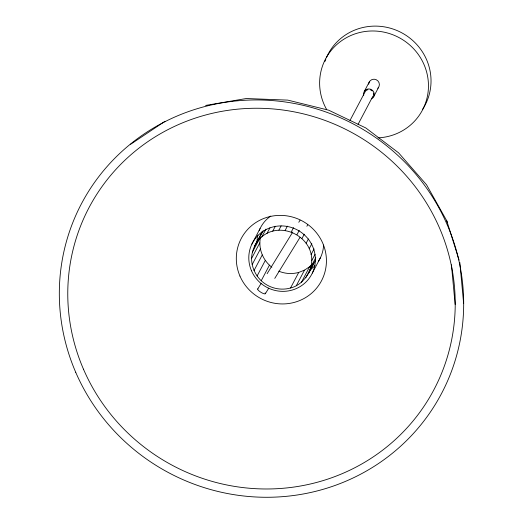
<?xml version="1.0" encoding="UTF-8"?>
<svg xmlns="http://www.w3.org/2000/svg" width="523" height="523" viewBox="0 0 523 523"><rect width="100%" height="100%" fill="white"/><g stroke="black" fill="none" stroke-linecap="round" stroke-linejoin="round"><path stroke-width="0.78" d="M315.624 259.905C310.132 271.241 304.007 284.702 290.52 288.016A30.236 29.314 27.8 0 1 261.219 280.753C255.185 274.954 251.596 266.841 251.583 258.454C251.694 248.477 258.002 240.279 262.193 231.676M271.855 267.201A30.236 29.314 27.8 0 1 269.437 265.168C262.095 258.172 258.336 247.529 260.447 237.52M308.897 272.66C324.495 237.462 271.901 212.161 254.341 246.555M261.552 233.859L262.311 231.689M251.851 244.169L260.068 228.577M257.558 241.338L263.161 230.708M252.321 252.348L259.421 238.88M261.82 236.912L265.932 229.12M251.583 258.454L259.8 242.862M266.952 233.487L269.94 227.819M252.158 264.612L260.376 249.02M272.725 231.199L275.34 226.237M254.015 270.548L262.232 254.963M278.883 230.153L281.126 225.897M257.081 276.013L265.298 260.421M285.166 230.395L287.402 226.139M261.219 280.753L269.437 265.168M364.309 91.388L369.447 81.647M291.285 231.911L293.527 227.662M350.011 120.44L365.211 91.623A4.485 4.347 27.8 0 1 367.937 89.688M296.992 234.637L299.234 230.388M358.046 124.389L372.86 96.291M373.507 97.003L378.645 87.256M302.019 238.455L304.262 234.206M306.158 243.202L308.4 238.952M309.224 248.66L311.839 243.705M290.52 288.016L298.738 272.424L304.51 270.136L309.636 266.71L311.237 265.05M311.087 254.603L314.075 248.935M296.286 285.728L304.51 270.136M311.656 260.761L315.023 254.381M301.418 282.296L309.636 266.71M310.917 266.867L315.774 257.656M305.68 277.876L313.525 262.997M312.323 273.104L320.54 257.512M257.676 289.029L261.101 283.473M267.096 273.732L292.775 232.016M298.77 222.282L300.052 220.196M265.344 293.71L268.763 288.147M274.758 278.413L300.012 237.39M306.864 226.263L307.714 224.87M130.658 144.25L164.941 121.336M205.598 105.437L246.3 98.527L287.794 100.115L328.719 110.209L365.832 127.965L398.565 152.821L426.526 184.756L446.786 220.843L447.4 222.752M446.786 220.843L459.076 260.081M459.828 262.435L463.646 303.582M451.434 264.815L455.134 304.419M265.083 292.906A4.491 1.098 31.6 0 1 261.5 292.638A4.491 1.098 31.6 0 1 257.937 288.859M370.245 89.779A4.485 4.347 27.8 0 1 372.226 90.982M373.35 92.989A4.485 4.347 27.8 0 1 373.317 95.251M326.457 57.582A54.778 53.104 27.8 0 1 401.886 32.877A54.778 53.104 27.8 0 1 422.499 109.477M324.979 61.407A54.778 53.104 27.8 0 1 325.829 59.099M326.555 109.359A54.778 53.104 27.8 0 1 354.64 34.021A54.778 53.104 27.8 0 1 427.16 74.174A54.778 53.104 27.8 0 1 378.044 137.863M368.695 84.249A5.387 5.223 27.8 0 1 376.161 79.679A5.387 5.223 27.8 0 1 377.776 88.315M363.72 95.356A5.387 5.223 27.8 0 1 367.146 89.185A5.387 5.223 27.8 0 1 373.788 92.159A5.387 5.223 27.8 0 1 371.52 98.854M298.738 272.424A30.236 29.314 27.8 0 1 278.7 271.143M315.009 265.599A33.518 32.498 27.8 0 1 309.825 270.038M257.009 241.77A33.518 32.498 27.8 0 1 257.826 234.997M259.166 230.656A33.518 32.498 27.8 0 1 270.777 216.058M323.58 245.084A33.518 32.498 27.8 0 1 318.298 261.461M251.485 270.764A33.518 32.498 27.8 0 0 308.76 278.89A33.518 32.498 27.8 0 0 286.009 226.25A33.518 32.498 27.8 0 0 251.485 270.764M83.471 369.186A195.007 189.051 27.8 0 0 416.681 416.439A195.007 189.051 27.8 0 0 284.349 110.216A195.007 189.051 27.8 0 0 83.471 369.186M75.711 372.265A203.512 197.295 27.8 0 0 423.447 421.577A203.512 197.295 27.8 0 0 285.342 101.998A203.512 197.295 27.8 0 0 75.711 372.265M239.959 276.079A45.357 43.971 27.8 0 0 317.461 287.068A45.357 43.971 27.8 0 0 286.682 215.842A45.357 43.971 27.8 0 0 239.959 276.079"/></g></svg>
